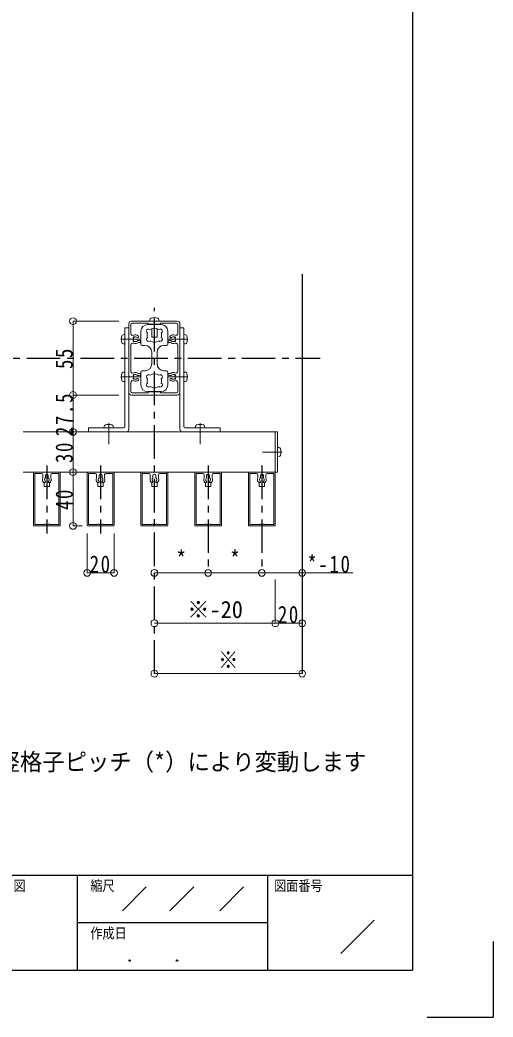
# Model space of a CAD drawing. Units: millimetres at full size, sheet at 1:5. Extents: x -1050 to 1050, y -742 to 742.
# Drawn here: x 698 to 1050, y -742 to 0 of the extents above; entities that cross this region are included whole.
import ezdxf
from ezdxf.enums import TextEntityAlignment as Align

# ---------------------------------------------------------------- set-up
doc = ezdxf.new("R2010")
doc.units = ezdxf.units.MM
doc.header["$LTSCALE"] = 5
doc.linetypes.add('CHAIN1', pattern=[8, 5, -1, 1, -1])
for name, color, linetype in [('0-0_通り芯', 7, 'CHAIN1'), ('0-1_躯体', 134, 'Continuous'), ('1-4_印刷位置ライン', 7, 'Continuous'), ('1-5_図枠1_1', 7, 'Continuous')]:
    doc.layers.add(name, color=color, linetype=linetype)
for name, color, linetype, lineweight in [('0-3_寸法', 54, 'Continuous', 20), ('0-4_手摺部材', 92, 'Continuous', 20), ('0-5_手すり子', 12, 'Continuous', 20), ('0-9_文字', 3, 'Continuous', 20), ('0-A_支柱', 6, 'Continuous', 20), ('0-B_足元', 4, 'Continuous', 20)]:
    doc.layers.add(name, color=color, linetype=linetype, lineweight=lineweight)
doc.styles.add('ＭＳ ゴシック', font='')
doc.styles.add('ＭＳ 明朝', font='')
doc.styles.get('ＭＳ ゴシック').set_extended_font_data('MS Gothic')
doc.styles.get('ＭＳ 明朝').set_extended_font_data('MS Mincho')

# ---------------------------------------------------------------- blocks, each defined once
blk = doc.blocks.new('dimension_origin')
at = {"color": 0, "linetype": 'Continuous', "lineweight": -2}
blk.add_circle((0, 0), 1.25, dxfattribs=at)

msp = doc.modelspace()

# ---------------------------------------------------------------- linework, layer by layer
at = {"layer": '0-0_通り芯'}
for p, q in [((798.02, -486.793), (798.02, -214.293)), ((-216.98, -251.793), (921.446, -251.793)), ((718.02, -331.893), (718.02, -382.381)), ((758.02, -331.893), (758.02, -382.381)), ((838.02, -331.893), (838.02, -411.793)), ((878.02, -331.893), (878.02, -411.793))]:
    msp.add_line(p, q, dxfattribs=at)
at = {"layer": '0-1_躯体'}
msp.add_line((908.02, -189.268), (908.02, -486.793), dxfattribs=at)
at = {"layer": '0-3_寸法'}
for p, q in [((771.469, -224.293), (737.484, -224.293)), ((737.484, -224.293), (737.484, -279.293)), ((771.469, -279.293), (737.484, -279.293)), ((737.484, -279.293), (737.484, -306.793)), ((737.484, -306.793), (737.484, -336.793)), ((737.484, -336.793), (737.484, -376.793)), ((744.413, -376.793), (737.484, -376.793)), ((748.02, -382.381), (748.02, -411.793)), ((768.02, -382.381), (768.02, -411.793)), ((748.02, -411.793), (768.02, -411.793)), ((798.02, -411.793), (838.02, -411.793)), ((838.02, -411.793), (878.02, -411.793)), ((878.02, -411.793), (945.596, -411.793)), ((888.02, -449.293), (888.02, -416.793)), ((798.02, -449.293), (888.02, -449.293)), ((908.02, -449.293), (888.02, -449.293)), ((908.02, -486.793), (798.02, -486.793))]:
    msp.add_line(p, q, dxfattribs=at)
at = {"layer": '0-4_手摺部材'}
for p, q in [((776.02, -229.293), (779.02, -229.293)), ((776.02, -302.793), (776.02, -229.293)), ((779.02, -229.293), (779.02, -304.793)), ((820.02, -229.293), (817.02, -229.293)), ((817.02, -229.293), (817.02, -304.793)), ((820.02, -302.793), (820.02, -229.293)), ((774.901, -234.391), (776.02, -234.293)), ((776.02, -241.293), (776.02, -234.293)), ((821.139, -234.391), (820.02, -234.293)), ((820.02, -241.293), (820.02, -234.293)), ((774.901, -241.195), (776.02, -241.293)), ((821.139, -241.195), (820.02, -241.293)), ((774.901, -262.391), (776.02, -262.293)), ((776.02, -262.293), (776.02, -269.293)), ((821.139, -262.391), (820.02, -262.293)), ((820.02, -262.293), (820.02, -269.293)), ((774.901, -269.195), (776.02, -269.293)), ((821.139, -269.195), (820.02, -269.293)), ((749.02, -306.793), (749.02, -303.793)), ((775.02, -303.793), (749.02, -303.793)), ((760.618, -302.674), (760.52, -303.793)), ((760.52, -303.793), (767.52, -303.793)), ((767.422, -302.674), (767.52, -303.793)), ((821.02, -303.793), (847.02, -303.793)), ((828.618, -302.674), (828.52, -303.793)), ((835.52, -303.793), (828.52, -303.793)), ((835.422, -302.674), (835.52, -303.793)), ((847.02, -306.793), (847.02, -303.793)), ((700.52, -306.793), (888.02, -306.793)), ((749.02, -306.793), (777.02, -306.793)), ((847.02, -306.793), (819.02, -306.793)), ((890.639, -318.391), (889.52, -318.293)), ((889.52, -325.293), (889.52, -318.293)), ((890.639, -325.195), (889.52, -325.293)), ((888.02, -336.793), (700.52, -336.793)), ((716.02, -344.493), (716.02, -347.493)), ((716.02, -347.493), (720.02, -347.493)), ((720.02, -347.493), (720.02, -344.493)), ((756.02, -344.493), (756.02, -347.493)), ((756.02, -347.493), (760.02, -347.493)), ((760.02, -347.493), (760.02, -344.493)), ((796.02, -344.493), (796.02, -347.493)), ((796.02, -347.493), (800.02, -347.493)), ((800.02, -347.493), (800.02, -344.493)), ((836.02, -344.493), (836.02, -347.493)), ((836.02, -347.493), (840.02, -347.493)), ((840.02, -347.493), (840.02, -344.493)), ((876.02, -344.493), (876.02, -347.493)), ((876.02, -347.493), (880.02, -347.493)), ((880.02, -347.493), (880.02, -344.493))]:
    msp.add_line(p, q, dxfattribs=at)
at = {"layer": '0-4_手摺部材', "linetype": 'CHAIN1'}
for p, q in [((773.42, -237.793), (788.02, -237.793)), ((822.62, -237.793), (808.02, -237.793)), ((773.42, -265.793), (788.02, -265.793)), ((822.62, -265.793), (808.02, -265.793)), ((764.02, -300.193), (764.02, -315.793)), ((832.02, -300.193), (832.02, -315.793)), ((893.12, -321.793), (878.52, -321.793))]:
    msp.add_line(p, q, dxfattribs=at)
at = {"layer": '0-4_手摺部材'}
msp.add_lwpolyline([(888.02, -336.793), (888.02, -306.793), (889.52, -306.793), (889.52, -336.793)], close=True, dxfattribs=at)
for centre, radius, start, end in [((782.42, -237.793), 9, 164.11915, 195.88085), ((775.014, -235.686), 1.3, 95, 164.11915), ((821.026, -235.686), 1.3, 15.88085, 85), ((813.62, -237.793), 9, 344.11915, 15.88085), ((775.014, -239.9), 1.3, 195.88085, 265), ((821.026, -239.9), 1.3, 275, 344.11915), ((782.42, -265.793), 9, 164.11915, 195.88085), ((775.014, -263.686), 1.3, 95, 164.11915), ((821.026, -263.686), 1.3, 15.88085, 85), ((813.62, -265.793), 9, 344.11915, 15.88085), ((775.014, -267.9), 1.3, 195.88085, 265), ((821.026, -267.9), 1.3, 275, 344.11915), ((761.913, -302.787), 1.3, 105.88085, 175), ((764.02, -310.193), 9, 74.11915, 105.88085), ((766.127, -302.787), 1.3, 5, 74.11915), ((775.02, -302.793), 1, 270, 0), ((821.02, -302.793), 1, 180, 270), ((829.913, -302.787), 1.3, 105.88085, 175), ((832.02, -310.193), 9, 74.11915, 105.88085), ((834.127, -302.787), 1.3, 5, 74.11915), ((777.02, -304.793), 2, 270, 0), ((819.02, -304.793), 2, 180, 270), ((890.526, -319.686), 1.3, 15.88085, 85), ((890.526, -323.9), 1.3, 275, 344.11915), ((883.12, -321.793), 9, 344.11915, 15.88085)]:
    msp.add_arc(centre, radius, start, end, dxfattribs=at)
at = {"layer": '0-5_手すり子'}
for p, q in [((708.02, -337.293), (708.02, -376.293)), ((727.52, -336.793), (708.52, -336.793)), ((714.02, -337.793), (709.02, -337.793)), ((715.02, -341.043), (715.02, -338.793)), ((716.92, -340.932), (716.92, -339.293)), ((717.92, -338.293), (718.12, -338.293)), ((719.12, -339.293), (719.12, -340.932)), ((721.02, -341.043), (721.02, -338.793)), ((727.02, -337.793), (722.02, -337.793)), ((727.02, -375.793), (727.02, -337.793)), ((728.02, -376.293), (728.02, -337.293)), ((748.02, -337.293), (748.02, -376.293)), ((767.52, -336.793), (748.52, -336.793)), ((754.02, -337.793), (749.02, -337.793)), ((755.02, -341.043), (755.02, -338.793)), ((756.92, -340.932), (756.92, -339.293)), ((757.92, -338.293), (758.12, -338.293)), ((759.12, -339.293), (759.12, -340.932)), ((761.02, -341.043), (761.02, -338.793)), ((767.02, -337.793), (762.02, -337.793)), ((767.02, -375.793), (767.02, -337.793)), ((768.02, -376.293), (768.02, -337.293)), ((788.02, -337.293), (788.02, -376.293)), ((807.52, -336.793), (788.52, -336.793)), ((794.02, -337.793), (789.02, -337.793)), ((795.02, -341.043), (795.02, -338.793)), ((796.92, -340.932), (796.92, -339.293)), ((797.92, -338.293), (798.12, -338.293)), ((799.12, -339.293), (799.12, -340.932)), ((801.02, -341.043), (801.02, -338.793)), ((807.02, -337.793), (802.02, -337.793)), ((807.02, -375.793), (807.02, -337.793)), ((808.02, -376.293), (808.02, -337.293)), ((828.02, -337.293), (828.02, -376.293)), ((847.52, -336.793), (828.52, -336.793)), ((834.02, -337.793), (829.02, -337.793)), ((835.02, -341.043), (835.02, -338.793)), ((836.92, -340.932), (836.92, -339.293)), ((837.92, -338.293), (838.12, -338.293)), ((839.12, -339.293), (839.12, -340.932)), ((841.02, -341.043), (841.02, -338.793)), ((847.02, -337.793), (842.02, -337.793)), ((847.02, -375.793), (847.02, -337.793)), ((848.02, -376.293), (848.02, -337.293)), ((868.02, -337.293), (868.02, -376.293)), ((887.52, -336.793), (868.52, -336.793)), ((874.02, -337.793), (869.02, -337.793)), ((875.02, -341.043), (875.02, -338.793)), ((876.92, -340.932), (876.92, -339.293)), ((877.92, -338.293), (878.12, -338.293)), ((879.12, -339.293), (879.12, -340.932)), ((881.02, -341.043), (881.02, -338.793)), ((887.02, -337.793), (882.02, -337.793)), ((887.02, -375.793), (887.02, -337.793)), ((888.02, -376.293), (888.02, -337.293)), ((715.628, -344.493), (716.461, -344.493)), ((716.923, -344.193), (716.894, -344.243)), ((719.117, -344.193), (719.146, -344.243)), ((719.579, -344.493), (720.412, -344.493)), ((755.628, -344.493), (756.461, -344.493)), ((756.923, -344.193), (756.894, -344.243)), ((759.117, -344.193), (759.146, -344.243)), ((759.579, -344.493), (760.412, -344.493)), ((795.628, -344.493), (796.461, -344.493)), ((796.923, -344.193), (796.894, -344.243)), ((799.117, -344.193), (799.146, -344.243)), ((799.579, -344.493), (800.412, -344.493)), ((835.628, -344.493), (836.461, -344.493)), ((836.923, -344.193), (836.894, -344.243)), ((839.117, -344.193), (839.146, -344.243)), ((839.579, -344.493), (840.412, -344.493)), ((875.628, -344.493), (876.461, -344.493)), ((876.923, -344.193), (876.894, -344.243)), ((879.117, -344.193), (879.146, -344.243)), ((879.579, -344.493), (880.412, -344.493)), ((708.52, -376.793), (727.52, -376.793)), ((717.02, -375.793), (719.02, -375.793)), ((720.02, -375.793), (727.02, -375.793)), ((748.52, -376.793), (767.52, -376.793)), ((757.02, -375.793), (759.02, -375.793)), ((760.02, -375.793), (767.02, -375.793)), ((788.52, -376.793), (807.52, -376.793)), ((797.02, -375.793), (799.02, -375.793)), ((800.02, -375.793), (807.02, -375.793)), ((828.52, -376.793), (847.52, -376.793)), ((837.02, -375.793), (839.02, -375.793)), ((840.02, -375.793), (847.02, -375.793)), ((868.52, -376.793), (887.52, -376.793)), ((877.02, -375.793), (879.02, -375.793)), ((880.02, -375.793), (887.02, -375.793))]:
    msp.add_line(p, q, dxfattribs=at)
for points in [[(709.02, -337.793), (709.02, -375.793), (716.02, -375.793)], [(749.02, -337.793), (749.02, -375.793), (756.02, -375.793)], [(789.02, -337.793), (789.02, -375.793), (796.02, -375.793)], [(829.02, -337.793), (829.02, -375.793), (836.02, -375.793)], [(869.02, -337.793), (869.02, -375.793), (876.02, -375.793)], [(716.02, -375.793), (716.02, -375.393), (717.02, -375.393), (717.02, -375.793)], [(720.02, -375.793), (720.02, -375.393), (719.02, -375.393), (719.02, -375.793)], [(756.02, -375.793), (756.02, -375.393), (757.02, -375.393), (757.02, -375.793)], [(760.02, -375.793), (760.02, -375.393), (759.02, -375.393), (759.02, -375.793)], [(796.02, -375.793), (796.02, -375.393), (797.02, -375.393), (797.02, -375.793)], [(800.02, -375.793), (800.02, -375.393), (799.02, -375.393), (799.02, -375.793)], [(836.02, -375.793), (836.02, -375.393), (837.02, -375.393), (837.02, -375.793)], [(840.02, -375.793), (840.02, -375.393), (839.02, -375.393), (839.02, -375.793)], [(876.02, -375.793), (876.02, -375.393), (877.02, -375.393), (877.02, -375.793)], [(880.02, -375.793), (880.02, -375.393), (879.02, -375.393), (879.02, -375.793)]]:
    msp.add_lwpolyline(points, dxfattribs=at)
for centre, radius, start, end in [((708.52, -337.293), 0.5, 90, 180), ((714.02, -338.793), 1, 0, 90), ((718.02, -342.293), 3.25, 157.38014, 222.60367), ((718.02, -342.293), 1.75, 128.9448, 227.16041), ((717.92, -339.293), 1, 90, 180), ((718.12, -339.293), 1, 0, 90), ((718.02, -342.293), 1.75, 312.83959, 51.0552), ((718.02, -342.293), 3.25, 317.39633, 22.61986), ((722.02, -338.793), 1, 90, 180), ((727.52, -337.293), 0.5, 0, 90), ((748.52, -337.293), 0.5, 90, 180), ((754.02, -338.793), 1, 0, 90), ((758.02, -342.293), 3.25, 157.38014, 222.60367), ((758.02, -342.293), 1.75, 128.9448, 227.16041), ((757.92, -339.293), 1, 90, 180), ((758.12, -339.293), 1, 0, 90), ((758.02, -342.293), 1.75, 312.83959, 51.0552), ((758.02, -342.293), 3.25, 317.39633, 22.61986), ((762.02, -338.793), 1, 90, 180), ((767.52, -337.293), 0.5, 0, 90), ((788.52, -337.293), 0.5, 90, 180), ((794.02, -338.793), 1, 0, 90), ((798.02, -342.293), 3.25, 157.38014, 222.60367), ((798.02, -342.293), 1.75, 128.9448, 227.16041), ((797.92, -339.293), 1, 90, 180), ((798.12, -339.293), 1, 0, 90), ((798.02, -342.293), 1.75, 312.83959, 51.0552), ((798.02, -342.293), 3.25, 317.39633, 22.61986), ((802.02, -338.793), 1, 90, 180), ((807.52, -337.293), 0.5, 0, 90), ((828.52, -337.293), 0.5, 90, 180), ((834.02, -338.793), 1, 0, 90), ((838.02, -342.293), 3.25, 157.38014, 222.60367), ((838.02, -342.293), 1.75, 128.9448, 227.16041), ((837.92, -339.293), 1, 90, 180), ((838.12, -339.293), 1, 0, 90), ((838.02, -342.293), 1.75, 312.83959, 51.0552), ((838.02, -342.293), 3.25, 317.39633, 22.61986), ((842.02, -338.793), 1, 90, 180), ((847.52, -337.293), 0.5, 0, 90), ((868.52, -337.293), 0.5, 90, 180), ((874.02, -338.793), 1, 0, 90), ((878.02, -342.293), 3.25, 157.38014, 222.60367), ((878.02, -342.293), 1.75, 128.9448, 227.16041), ((877.92, -339.293), 1, 90, 180), ((878.12, -339.293), 1, 0, 90), ((878.02, -342.293), 1.75, 312.83959, 51.0552), ((878.02, -342.293), 3.25, 317.39633, 22.61986), ((882.02, -338.793), 1, 90, 180), ((887.52, -337.293), 0.5, 0, 90), ((716.461, -343.993), 0.5, 270, 330), ((716.49, -343.943), 0.5, 330, 47.16041), ((719.55, -343.943), 0.5, 132.83959, 210), ((719.579, -343.993), 0.5, 210, 270), ((756.461, -343.993), 0.5, 270, 330), ((756.49, -343.943), 0.5, 330, 47.16041), ((759.55, -343.943), 0.5, 132.83959, 210), ((759.579, -343.993), 0.5, 210, 270), ((796.461, -343.993), 0.5, 270, 330), ((796.49, -343.943), 0.5, 330, 47.16041), ((799.55, -343.943), 0.5, 132.83959, 210), ((799.579, -343.993), 0.5, 210, 270), ((836.461, -343.993), 0.5, 270, 330), ((836.49, -343.943), 0.5, 330, 47.16041), ((839.55, -343.943), 0.5, 132.83959, 210), ((839.579, -343.993), 0.5, 210, 270), ((876.461, -343.993), 0.5, 270, 330), ((876.49, -343.943), 0.5, 330, 47.16041), ((879.55, -343.943), 0.5, 132.83959, 210), ((879.579, -343.993), 0.5, 210, 270), ((708.52, -376.293), 0.5, 180, 270), ((727.52, -376.293), 0.5, 270, 360), ((748.52, -376.293), 0.5, 180, 270), ((767.52, -376.293), 0.5, 270, 360), ((788.52, -376.293), 0.5, 180, 270), ((807.52, -376.293), 0.5, 270, 360), ((828.52, -376.293), 0.5, 180, 270), ((847.52, -376.293), 0.5, 270, 360), ((868.52, -376.293), 0.5, 180, 270), ((887.52, -376.293), 0.5, 270, 360)]:
    msp.add_arc(centre, radius, start, end, dxfattribs=at)
at = {"layer": '0-A_支柱'}
for p, q in [((779.02, -251.793), (779.02, -226.293)), ((780.52, -233.485), (780.52, -226.793)), ((798.02, -224.293), (781.02, -224.293)), ((793.52, -225.793), (781.52, -225.793)), ((793.52, -226.543), (793.52, -225.793)), ((798.02, -226.543), (793.52, -226.543)), ((794.618, -223.174), (794.52, -224.293)), ((796.02, -226.543), (796.02, -226.793)), ((798.02, -224.293), (815.02, -224.293)), ((798.02, -226.543), (802.52, -226.543)), ((800.02, -226.793), (800.02, -226.543)), ((801.422, -223.174), (801.52, -224.293)), ((802.52, -226.543), (802.52, -225.793)), ((802.52, -225.793), (814.52, -225.793)), ((815.52, -233.485), (815.52, -226.793)), ((817.02, -251.793), (817.02, -226.293)), ((780.52, -251.793), (780.52, -242.101)), ((785.697, -238.793), (787.02, -238.793)), ((786.097, -240.293), (787.02, -240.293)), ((810.343, -238.793), (809.02, -238.793)), ((809.943, -240.293), (809.02, -240.293)), ((815.52, -251.793), (815.52, -242.101)), ((779.02, -251.793), (779.02, -277.293)), ((780.52, -251.793), (780.52, -261.485)), ((815.52, -251.793), (815.52, -261.485)), ((817.02, -251.793), (817.02, -277.293)), ((785.697, -264.793), (787.02, -264.793)), ((786.097, -263.293), (787.02, -263.293)), ((809.943, -263.293), (809.02, -263.293)), ((810.343, -264.793), (809.02, -264.793)), ((780.52, -270.101), (780.52, -276.793)), ((815.52, -270.101), (815.52, -276.793)), ((798.02, -279.293), (781.02, -279.293)), ((793.52, -277.793), (781.52, -277.793)), ((793.52, -277.043), (793.52, -277.793)), ((798.02, -277.043), (793.52, -277.043)), ((798.02, -277.043), (802.52, -277.043)), ((798.02, -279.293), (815.02, -279.293)), ((802.52, -277.043), (802.52, -277.793)), ((802.52, -277.793), (814.52, -277.793))]:
    msp.add_line(p, q, dxfattribs=at)
msp.add_lwpolyline([(796.02, -229.885), (796.02, -236.293), (800.02, -236.293), (800.02, -229.885)], dxfattribs=at)
for centre, radius, start, end in [((795.913, -223.287), 1.3, 105.88085, 175), ((798.02, -230.693), 9, 74.11915, 105.88085), ((800.127, -223.287), 1.3, 5, 74.11915), ((781.02, -226.293), 2, 90, 180), ((781.52, -226.793), 1, 90, 180), ((814.52, -226.793), 1, 0, 90), ((815.02, -226.293), 2, 0, 90), ((782.02, -233.485), 1.5, 180, 294.90105), ((784.02, -237.793), 1.75, 151.42641, 208.57359), ((782.783, -236.555), 0.5, 36.78678, 233.2132), ((784.02, -237.793), 3.25, 47.45759, 114.90105), ((784.02, -237.793), 1.75, 47.45759, 118.57357), ((785.71, -235.951), 0.75, 227.45759, 47.45759), ((810.33, -235.951), 0.75, 132.54241, 312.54241), ((812.02, -237.793), 3.25, 65.09895, 132.54241), ((812.02, -237.793), 1.75, 61.42643, 132.54241), ((813.257, -236.555), 0.5, 306.7868, 143.21322), ((814.02, -233.485), 1.5, 245.09895, 360), ((812.02, -237.793), 1.75, 331.42641, 28.57359), ((782.02, -242.101), 1.5, 65.09895, 180), ((782.783, -239.03), 0.5, 126.7868, 323.21322), ((784.02, -237.793), 3.25, 245.09895, 309.71514), ((784.02, -237.793), 1.75, 241.42643, 318.18969), ((785.697, -239.293), 0.5, 90, 138.18969), ((787.02, -239.543), 0.75, 270, 90), ((809.02, -239.543), 0.75, 90, 270), ((812.02, -237.793), 3.25, 230.28486, 294.90105), ((810.343, -239.293), 0.5, 41.81031, 90), ((812.02, -237.793), 1.75, 221.81031, 298.57357), ((813.257, -239.03), 0.5, 216.78678, 53.2132), ((814.02, -242.101), 1.5, 0, 114.90105), ((782.02, -261.485), 1.5, 180, 294.90105), ((784.02, -265.793), 1.75, 151.42641, 208.57359), ((782.783, -264.555), 0.5, 36.78678, 233.2132), ((782.783, -267.03), 0.5, 126.7868, 323.21322), ((784.02, -265.793), 3.25, 50.28486, 114.90105), ((784.02, -265.793), 1.75, 41.81031, 118.57357), ((784.02, -265.793), 1.75, 241.42643, 312.54241), ((785.71, -267.635), 0.75, 312.54241, 132.54241), ((785.697, -264.293), 0.5, 221.81031, 270), ((787.02, -264.043), 0.75, 270, 90), ((809.02, -264.043), 0.75, 90, 270), ((810.33, -267.635), 0.75, 47.45759, 227.45759), ((812.02, -265.793), 3.25, 65.09895, 129.71514), ((810.343, -264.293), 0.5, 270, 318.18969), ((812.02, -265.793), 1.75, 61.42643, 138.18969), ((812.02, -265.793), 1.75, 227.45759, 298.57357), ((813.257, -264.555), 0.5, 306.7868, 143.21322), ((813.257, -267.03), 0.5, 216.78678, 53.2132), ((814.02, -261.485), 1.5, 245.09895, 360), ((812.02, -265.793), 1.75, 331.42641, 28.57359), ((782.02, -270.101), 1.5, 65.09895, 180), ((784.02, -265.793), 3.25, 245.09895, 312.54241), ((812.02, -265.793), 3.25, 227.45759, 294.90105), ((814.02, -270.101), 1.5, 0, 114.90105), ((781.02, -277.293), 2, 180, 270), ((781.52, -276.793), 1, 180, 270), ((814.52, -276.793), 1, 270, 360), ((815.02, -277.293), 2, 270, 360)]:
    msp.add_arc(centre, radius, start, end, dxfattribs=at)
at = {"layer": '0-B_足元'}
for p, q in [((793.02, -226.793), (803.02, -226.793)), ((788.02, -241.393), (788.02, -231.793)), ((808.02, -241.393), (808.02, -231.793)), ((791.02, -242.393), (789.02, -242.393)), ((805.02, -242.393), (807.02, -242.393)), ((796.02, -247.393), (796.02, -256.193)), ((800.02, -247.393), (800.02, -256.193)), ((788.02, -262.193), (788.02, -271.793)), ((791.02, -261.193), (789.02, -261.193)), ((805.02, -261.193), (807.02, -261.193)), ((808.02, -262.193), (808.02, -271.793)), ((793.02, -276.793), (803.02, -276.793))]:
    msp.add_line(p, q, dxfattribs=at)
for centre, radius, start, end in [((793.02, -231.793), 5, 90, 180), ((793.679, -231.753), 1.6, 46.3184, 243.6816), ((798.02, -234.793), 5.3, 52.3632, 127.6368), ((802.362, -231.753), 1.6, 296.3184, 133.6816), ((803.02, -231.793), 5, 0, 90), ((793.679, -237.833), 1.6, 116.3184, 313.6816), ((798.02, -234.793), 5.3, 162.3632, 197.6368), ((802.362, -237.833), 1.6, 226.3184, 63.6816), ((798.02, -234.793), 5.3, 342.3632, 17.6368), ((789.02, -241.393), 1, 180, 270), ((791.02, -247.393), 5, 0, 90), ((798.02, -234.793), 5.3, 232.36321, 307.63679), ((805.02, -247.393), 5, 90, 180), ((807.02, -241.393), 1, 270, 360), ((791.02, -256.193), 5, 270, 360), ((805.02, -256.193), 5, 180, 270), ((789.02, -262.193), 1, 90, 180), ((793.679, -265.753), 1.6, 46.3184, 243.6816), ((798.02, -268.793), 5.3, 162.3632, 197.6368), ((798.02, -268.793), 5.3, 52.36321, 127.63679), ((802.362, -265.753), 1.6, 296.3184, 133.6816), ((798.02, -268.793), 5.3, 342.3632, 17.6368), ((807.02, -262.193), 1, 0, 90), ((793.02, -271.793), 5, 180, 270), ((793.679, -271.833), 1.6, 116.3184, 313.6816), ((798.02, -268.793), 5.3, 232.3632, 307.6368), ((802.362, -271.833), 1.6, 226.3184, 63.6816), ((803.02, -271.793), 5, 270, 360)]:
    msp.add_arc(centre, radius, start, end, dxfattribs=at)
at = {"layer": '1-4_印刷位置ライン'}
for p in [(1050, -686.222), (1000.874, -742.5)]:
    msp.add_line(p, (1050, -742.5), dxfattribs=at)
at = {"layer": '1-5_図枠1_1'}
for p, q in [((990, 682.5), (990, -707.5)), ((-990, -636.793), (990, -636.793)), ((740.657, -636.793), (740.657, -707.5)), ((882.071, -636.793), (882.071, -707.5)), ((774.242, -663.308), (791.919, -645.631)), ((809.596, -663.308), (827.273, -645.631)), ((846.717, -663.308), (864.394, -645.631)), ((740.657, -672.146), (882.071, -672.146)), ((936.869, -695.126), (961.616, -670.379))]:
    msp.add_line(p, q, dxfattribs=at)
msp.add_lwpolyline([(-990, 682.5), (-990, -707.5), (990, -707.5)], dxfattribs=at)
for centre in [(779.545, -700.429), (814.899, -700.429)]:
    msp.add_circle(centre, 0.53, dxfattribs=at)

# ---------------------------------------------------------------- block references
at = {"layer": '0-3_寸法', "xscale": 2, "yscale": 2}
for p, rotation in [((737.484, -224.293), 90), ((737.484, -279.293), 270), ((737.484, -279.293), 90), ((737.484, -306.793), 270), ((737.484, -306.793), 90), ((737.484, -336.793), 270), ((737.484, -336.793), 90), ((737.484, -376.793), 270), ((748.02, -411.793), 180), ((798.02, -411.793), 180), ((838.02, -411.793), 180), ((878.02, -411.793), 180), ((798.02, -449.293), 180), ((888.02, -449.293), 180), ((798.02, -486.793), 180)]:
    msp.add_blockref('dimension_origin', p, dxfattribs=dict(at, rotation=rotation))
for p in [(768.02, -411.793), (838.02, -411.793), (878.02, -411.793), (908.02, -411.793), (888.02, -449.293), (908.02, -449.293), (908.02, -486.793)]:
    msp.add_blockref('dimension_origin', p, dxfattribs=at)

# ---------------------------------------------------------------- texts
at = {"layer": '0-3_寸法', "style": 'ＭＳ ゴシック'}
for s, width, p in [('*', 0.85, (814.27, -411.793)), ('*', 0.85, (854.27, -411.793)), ('※-20', 0.95, (822.395, -449.293)), ('※', 0.85, (845.52, -486.793))]:
    msp.add_text(s, height=12.83, dxfattribs=dict(at, width=width)).set_placement(p, align=Align.BOTTOM_LEFT)
at = {"layer": '0-3_寸法', "char_height": 12.83, "attachment_point": 7, "rotation": 90, "style": 'ＭＳ ゴシック'}
for s, insert in [('\\T1.17;\\W0.8;55', (737.484, -259.918)), ('\\T1.18;\\W0.8;27.5', (737.484, -309.918)), ('\\T1.17;\\W0.8;30', (737.484, -329.918)), ('\\T1.17;\\W0.8;40', (737.484, -364.918))]:
    msp.add_mtext(s, dxfattribs=dict(at, insert=insert))
at = {"layer": '0-3_寸法', "char_height": 12.83, "attachment_point": 7, "style": 'ＭＳ ゴシック'}
for s, insert in [('\\T1.17;\\W0.8;20', (749.895, -411.793)), ('\\T1.18;\\W0.8;*-10', (911.846, -411.793)), ('\\T1.17;\\W0.8;20', (889.895, -449.293))]:
    msp.add_mtext(s, dxfattribs=dict(at, insert=insert))
at = {"layer": '0-9_文字', "style": 'ＭＳ ゴシック', "width": 0.95}
msp.add_text('端部支柱ピッチ（※）は、竪格子ピッチ（*）により変動します', height=12.83, dxfattribs=at).set_placement((481.879, -562.715), align=Align.BOTTOM_LEFT)
at = {"layer": '1-5_図枠1_1', "style": 'ＭＳ 明朝', "width": 0.85}
for s, p in [('検 図', (679.663, -650.934)), ('縮尺', (750.37, -650.934)), ('図面番号', (887.121, -650.934)), ('作成日', (750.37, -686.288))]:
    msp.add_text(s, height=7.776, dxfattribs=at).set_placement(p, align=Align.BOTTOM_LEFT)

doc.saveas('drawing.dxf')
